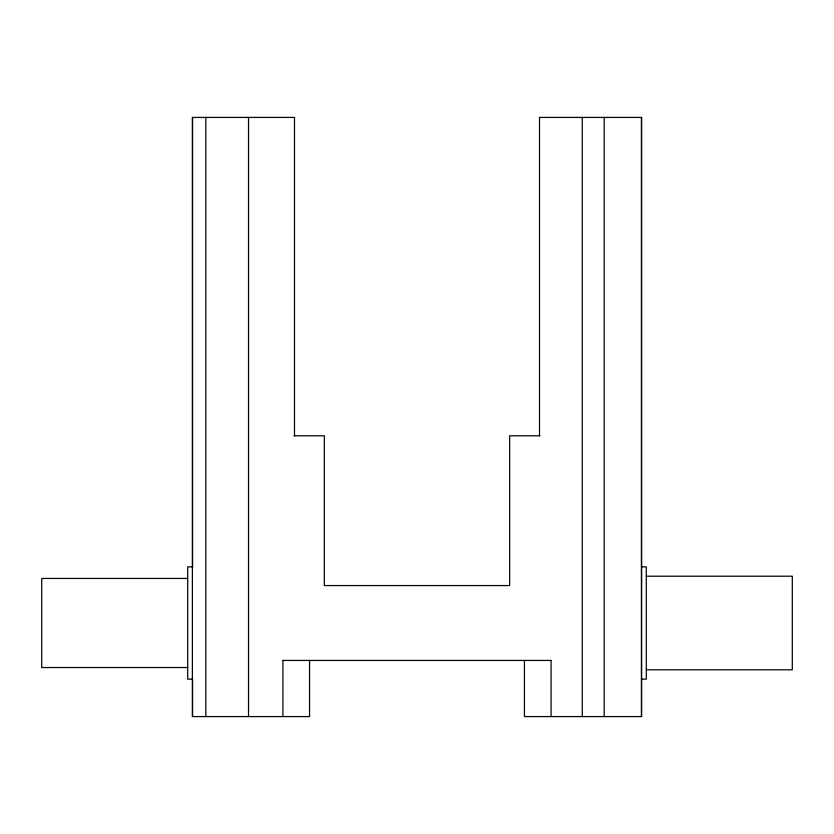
<?xml version="1.0" encoding="UTF-8"?>
<svg xmlns="http://www.w3.org/2000/svg" width="834" height="834" viewBox="0 0 834 834"><rect width="100%" height="100%" fill="white"/><g stroke="black" fill="none" stroke-linecap="round" stroke-linejoin="round"><path stroke-width="1.25" d="M294.006 435.807L324.353 435.807L324.353 585.562L509.647 585.562L509.647 435.807L539.994 435.807M192.383 566.839L187.702 566.839L187.702 679.147L192.383 679.147M641.617 566.839L646.298 566.839L646.298 679.147L641.617 679.147M646.298 576.2L792.3 576.2L792.3 669.785L646.298 669.785M187.702 578.452L41.7 578.452L41.7 667.534L187.702 667.534M282.726 660.434L551.274 660.434M641.409 117.417L641.409 716.583M604.181 117.417L604.181 716.583M582.278 117.417L582.278 716.583M551.076 660.434L551.076 716.583M539.504 435.807L539.504 117.417L641.617 117.417L641.617 716.583L524.44 716.583L524.44 660.434M309.56 660.434L309.56 716.583L192.383 716.583L192.383 117.417L294.496 117.417L294.496 435.807M282.924 660.434L282.924 716.583M248.532 117.417L248.532 716.583M205.831 117.417L205.831 716.583M192.591 117.417L192.591 568.1M192.591 678.813L192.591 716.583"/></g></svg>
